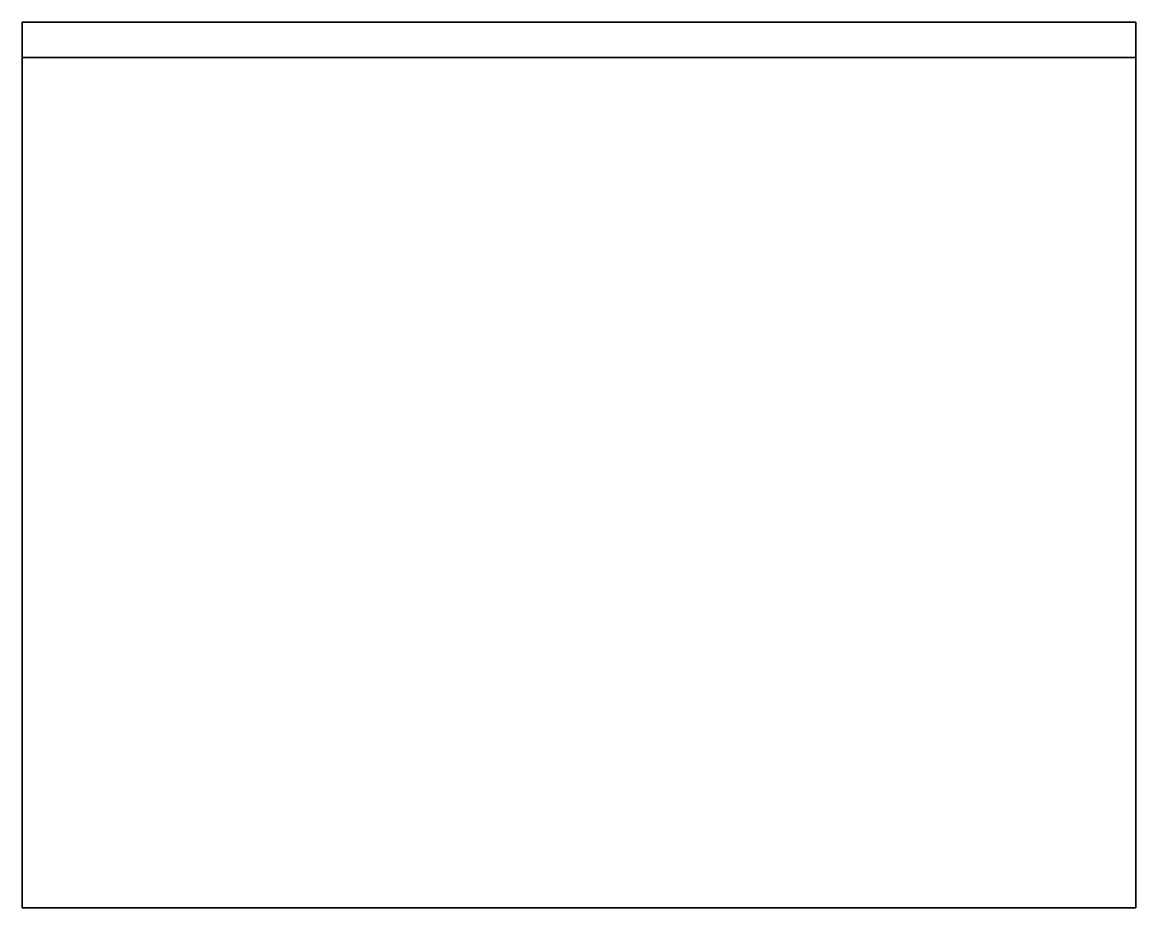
# Model space of a CAD drawing. Extents: x -1.9 to 1.9, y 0 to 3.02.
import ezdxf

# ---------------------------------------------------------------- set-up
doc = ezdxf.new("R2010")
doc.units = 0
doc.layers.add('RAMP', color=3, linetype='CONTINUOUS')

msp = doc.modelspace()

# ---------------------------------------------------------------- linework, layer by layer
at = {"layer": 'RAMP'}
for points in [[(1.9, 3.02, 0.71), (1.9, 2.9, 0.61), (-1.9, 2.9, 0.61), (-1.9, 3.02, 0.71)], [(-1.9, 3.02, 0.71), (-1.9, 2.9, 0.68), (1.9, 2.9, 0.68), (1.9, 3.02, 0.71)], [(-1.9, 3.02, 0.71), (-1.9, 2.9, 0.61), (-1.9, 2.9, 0.68), (-1.9, 3.02, 0.71)], [(1.9, 2.9, 0.68), (1.9, 2.9, 0.61), (1.9, 3.02, 0.71)], [(-1.9, 2.9, 0.68), (-1.9, 0, 0.03), (1.9, 0, 0.03), (1.9, 2.9, 0.68)], [(1.9, 2.9, 0.61), (1.9, 0, -0.04), (-1.9, 0, -0.04), (-1.9, 2.9, 0.61)], [(-1.9, 2.9, 0.61), (-1.9, 0, -0.04), (-1.9, 0, 0.03), (-1.9, 2.9, 0.68)], [(1.9, 0, 0.03), (1.9, 0, -0.04), (1.9, 2.9, 0.61), (1.9, 2.9, 0.68)], [(-1.9, 0, 0.03), (-1.9, 0, -0.04), (1.9, 0, -0.04), (1.9, 0, 0.03)]]:
    msp.add_3dface(points, dxfattribs=at)

doc.saveas('drawing.dxf')
